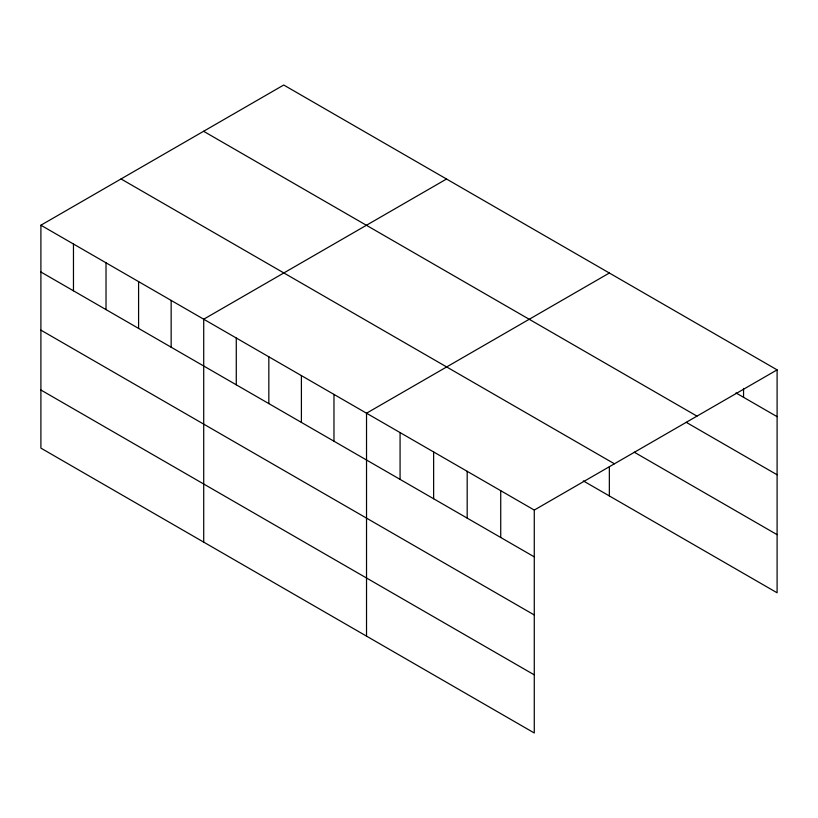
<?xml version="1.0" encoding="UTF-8"?>
<svg xmlns="http://www.w3.org/2000/svg" width="818" height="818" viewBox="0 0 818 818"><rect width="100%" height="100%" fill="white"/><g stroke="black" fill="none" stroke-linecap="round" stroke-linejoin="round"><path stroke-width="1.23" d="M40.9 225.216L534.277 510.064L534.277 732.979L40.9 448.131L40.9 225.216L283.723 85.021L777.1 369.869L777.1 592.784L583.306 480.902M446.536 179.019L203.713 319.214L203.713 542.13M609.349 273.018L366.525 413.213L366.525 636.128M534.277 510.064L777.1 369.869M735.975 392.926L777.1 416.669M203.59 131.279L696.967 416.127M686.19 422.303L777.1 474.788M634.247 452.19L777.1 534.665M121.033 178.948L614.41 463.796M40.9 272.005L534.277 556.864M40.9 330.135L534.277 614.983M40.9 390.012L534.277 674.86M743.552 388.448L743.552 397.292M609.349 466.884L609.349 495.943M500.728 490.688L500.728 537.487M467.18 471.321L467.18 518.121M433.632 451.955L433.632 498.745M400.074 432.579L400.074 479.379M333.969 394.409L333.969 441.209M301.402 375.615L301.402 422.415M268.836 356.812L268.836 403.611M236.279 338.008L236.279 384.808M171.156 300.411L171.156 347.21M138.59 281.607L138.59 328.407M106.023 262.813L106.023 309.613M73.467 244.009L73.467 290.809"/></g></svg>
